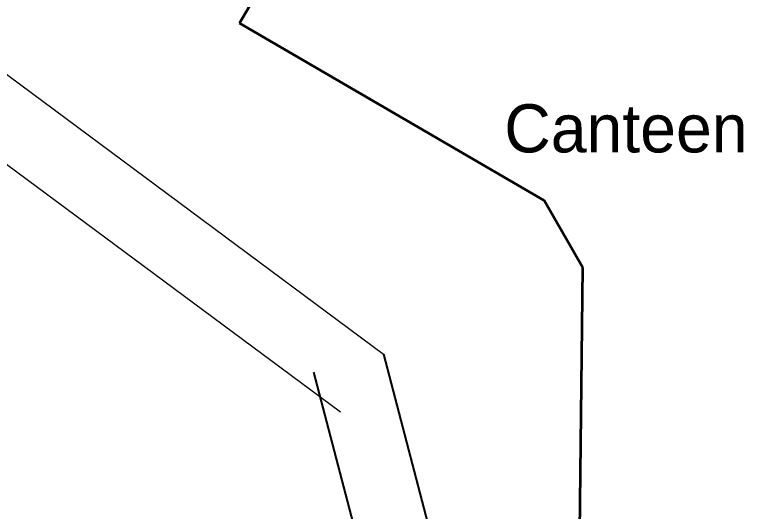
# Model space of a CAD drawing. Header units: millimetres. Extents: x -47 to 2833, y -462 to 688.
# Drawn here: x 2020.6 to 2050.89, y 281.63 to 302.28 of the extents above; entities that cross this region are included whole.
import ezdxf

# ---------------------------------------------------------------- set-up
doc = ezdxf.new("R2010")
doc.units = ezdxf.units.MM
doc.header["$LTSCALE"] = 0.1
doc.header["$MEASUREMENT"] = 0
doc.layers.add('BOUNDRY', color=140, linetype='Continuous', lineweight=18)
doc.layers.add('BUILT UP', color=1, linetype='Continuous', lineweight=35)
doc.layers.add('H1', color=254, linetype='Continuous')
doc.layers.add('TXT', color=7, linetype='Continuous')
doc.styles.get("Standard").update_dxf_attribs({"font": 'GOTHIC.TTF'})

msp = doc.modelspace()

# ---------------------------------------------------------------- linework, layer by layer
at = {"layer": 'BOUNDRY', "color": 140}
for p, q in [((1992.02924, 317.01817), (2034.13802, 285.76767)), ((2016.37985, 302.68257), (2035.92587, 288.17673))]:
    msp.add_line(p, q, dxfattribs=at)
at = {"layer": 'BUILT UP', "color": 1}
for p, q in [((2029.95114, 301.92574), (2032.30313, 305.96838)), ((2042.61068, 294.56047), (2029.95114, 301.92574)), ((2044.21759, 291.76364), (2042.61068, 294.56047)), ((2044.0091, 274.55261), (2044.21759, 291.76364))]:
    msp.add_line(p, q, dxfattribs=at)
at = {"layer": 'H1'}
for p, q in [((2035.92587, 288.17673), (2042.50689, 262.96765)), ((2033.02315, 287.41896), (2039.60417, 262.20988))]:
    msp.add_line(p, q, dxfattribs=at)

# ---------------------------------------------------------------- texts
at = {"layer": 'TXT'}
msp.add_text('Canteen', height=2, dxfattribs=at).set_placement((2040.94888, 296.55521))

doc.saveas('drawing.dxf')
